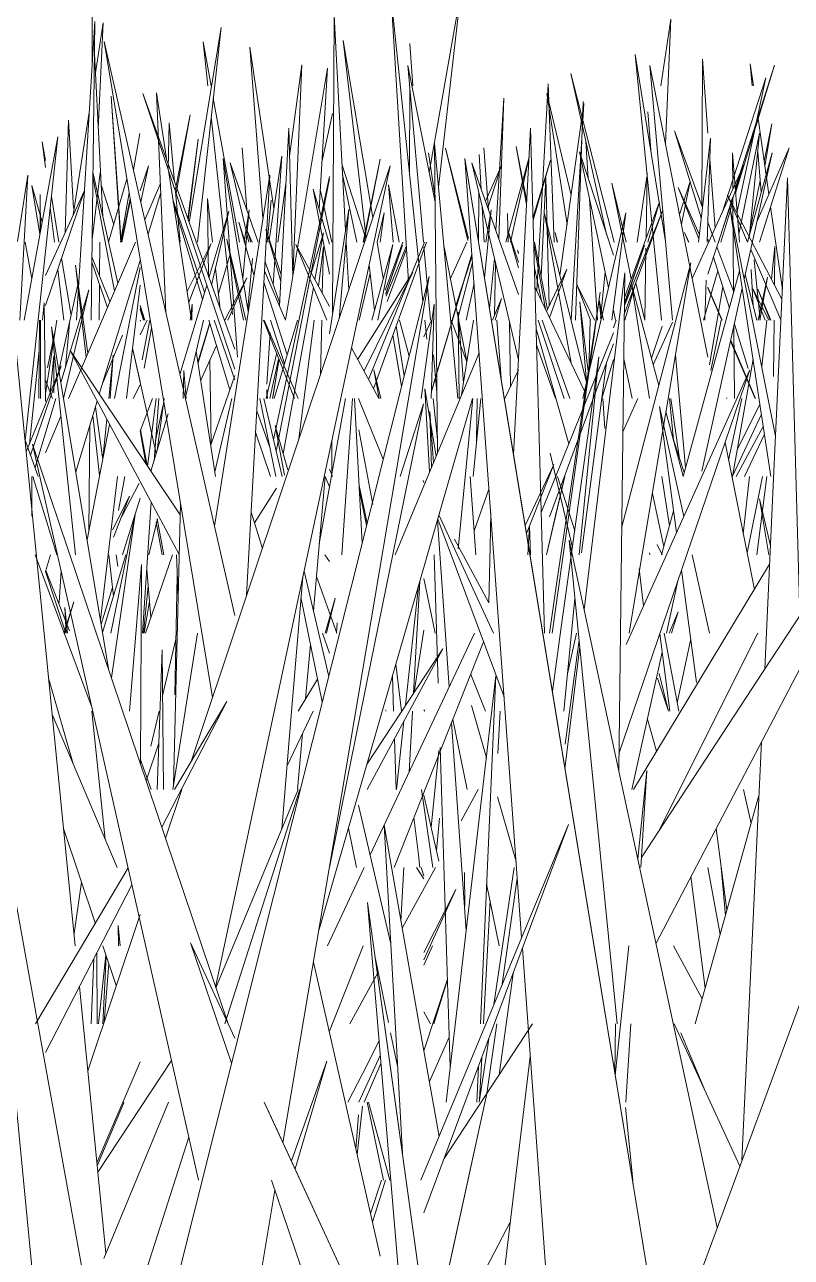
# Model space of a CAD drawing. Header units: millimetres. Extents: x -9575 to 27274, y -4387 to 11354.
# Drawn here: x -5660.2 to -5633.16, y 3072.1 to 3115.61 of the extents above; entities that cross this region are included whole.
import ezdxf

# ---------------------------------------------------------------- set-up
doc = ezdxf.new("R2010")
doc.units = ezdxf.units.MM
doc.layers.add('G-IMPT', color=8, linetype='Continuous', lineweight=9)

# ---------------------------------------------------------------- blocks, each defined once
blk = doc.blocks.new('Grass Array - 25_dwg-V15-North')
at = {"layer": 'G-IMPT'}
for p, q in [((-5646.668, 3106.545), (-5647.278, 3116.58)), ((-5646.156, 3105.85), (-5647.278, 3116.58)), ((-5654.403, 3108.625), (-5653.276, 3115.504)), ((-5654.104, 3107.931), (-5653.276, 3115.504)), ((-5648.972, 3115.046), (-5648.162, 3108.065)), ((-5648.972, 3115.046), (-5647.917, 3108.799)), ((-5647.917, 3108.799), (-5648.972, 3115.046)), ((-5637.604, 3107.949), (-5638.667, 3114.548)), ((-5637.738, 3105.172), (-5638.667, 3114.548)), ((-5649.518, 3114.074), (-5650.999, 3105.174)), ((-5650.999, 3105.174), (-5649.518, 3114.074)), ((-5649.518, 3114.074), (-5649.819, 3109.1)), ((-5639.416, 3107.931), (-5640.943, 3113.884)), ((-5639.678, 3108.197), (-5640.943, 3113.884)), ((-5635.14, 3109.806), (-5633.757, 3114.172)), ((-5635.128, 3109.657), (-5633.757, 3114.172)), ((-5656.806, 3107.931), (-5657.153, 3113.087)), ((-5656.802, 3107.931), (-5657.153, 3113.087)), ((-5643.297, 3113.014), (-5643.586, 3108.355)), ((-5643.297, 3113.014), (-5643.473, 3108.038)), ((-5643.473, 3108.038), (-5643.297, 3113.014)), ((-5640.479, 3112.817), (-5641.324, 3106.751)), ((-5640.479, 3112.817), (-5640.928, 3105.172)), ((-5640.928, 3105.172), (-5640.479, 3112.817)), ((-5655.142, 3110.521), (-5655.11, 3112.144)), ((-5654.918, 3110.059), (-5655.11, 3112.144)), ((-5649.719, 3110.75), (-5649.342, 3112.464)), ((-5649.456, 3111.975), (-5649.342, 3112.464)), ((-5638.104, 3111.049), (-5638.222, 3112.525)), ((-5656.366, 3110.487), (-5656.137, 3111.761)), ((-5637.286, 3111.853), (-5636.337, 3108.79)), ((-5637.286, 3111.853), (-5636.294, 3109.155)), ((-5659.579, 3111.468), (-5659.47, 3110.563)), ((-5659.579, 3111.468), (-5659.47, 3110.811)), ((-5659.47, 3110.811), (-5659.579, 3111.468)), ((-5645.64, 3100.49), (-5645.744, 3111.407)), ((-5644.929, 3102.413), (-5645.744, 3111.407)), ((-5642.495, 3109.362), (-5642.871, 3111.31)), ((-5642.5, 3109.262), (-5642.871, 3111.31)), ((-5636.437, 3107.931), (-5636.009, 3111.6)), ((-5636.128, 3107.931), (-5636.009, 3111.6)), ((-5644.096, 3109.792), (-5644.166, 3111.019)), ((-5642.272, 3108.812), (-5641.651, 3110.828)), ((-5642.269, 3108.704), (-5641.651, 3110.828)), ((-5634.994, 3107.931), (-5635.239, 3111.076)), ((-5635.229, 3109.794), (-5635.239, 3111.076)), ((-5657.82, 3108.018), (-5657.534, 3110.386)), ((-5657.239, 3107.932), (-5656.595, 3110.168)), ((-5651.422, 3100.948), (-5649.456, 3110.247)), ((-5651.331, 3100.553), (-5649.456, 3110.16)), ((-5638.285, 3108.054), (-5638.252, 3110.364)), ((-5659.47, 3106.748), (-5658.095, 3109.756)), ((-5659.47, 3105.699), (-5658.097, 3109.713)), ((-5659.259, 3109.535), (-5658.993, 3107.931)), ((-5658.993, 3107.931), (-5659.259, 3109.535)), ((-5656.827, 3107.931), (-5656.513, 3109.671)), ((-5654.722, 3107.931), (-5654.887, 3109.723)), ((-5649.456, 3106.8), (-5650.023, 3109.795)), ((-5649.456, 3107.863), (-5650.023, 3109.795)), ((-5644.195, 3107.966), (-5644.178, 3109.669)), ((-5635.734, 3107.931), (-5635.227, 3109.531)), ((-5634.706, 3107.934), (-5635.418, 3109.591)), ((-5633.493, 3105.916), (-5635.418, 3109.591)), ((-5659.3, 3109.151), (-5659.154, 3107.931)), ((-5653.576, 3107.931), (-5653.753, 3109.47)), ((-5653.712, 3106.703), (-5653.753, 3109.47)), ((-5643.991, 3107.931), (-5644.061, 3109.172)), ((-5635.652, 3107.931), (-5635.225, 3109.337)), ((-5635.201, 3106.181), (-5635.226, 3109.471)), ((-5652.423, 3107.931), (-5652.651, 3108.637)), ((-5652.113, 3106.78), (-5652.651, 3108.637)), ((-5643.151, 3107.931), (-5643.168, 3108.937)), ((-5652.219, 3107.931), (-5652.339, 3108.303)), ((-5652.18, 3107.931), (-5652.339, 3108.303)), ((-5649.667, 3108.254), (-5650.138, 3106.667)), ((-5649.667, 3108.254), (-5649.966, 3106.607)), ((-5636.783, 3107.931), (-5636.93, 3108.274)), ((-5636.784, 3107.931), (-5636.93, 3108.274)), ((-5636.102, 3108.631), (-5635.844, 3107.931)), ((-5657.558, 3106.745), (-5657.55, 3107.931)), ((-5648.072, 3103.087), (-5646.105, 3107.931)), ((-5647.895, 3102.758), (-5646.032, 3107.931)), ((-5647.77, 3107.931), (-5647.552, 3106.644)), ((-5647.552, 3106.644), (-5647.77, 3107.931)), ((-5641.829, 3105.561), (-5642.246, 3107.864)), ((-5641.76, 3105.556), (-5642.218, 3107.931)), ((-5636.102, 3108.032), (-5636.071, 3107.931)), ((-5635.785, 3107.769), (-5635.194, 3106.161)), ((-5633.866, 3106.628), (-5633.74, 3107.771)), ((-5633.755, 3106.416), (-5633.74, 3107.771)), ((-5658.9, 3107.367), (-5658.564, 3105.34)), ((-5658.564, 3105.34), (-5658.9, 3107.367)), ((-5657.192, 3105.835), (-5657.827, 3107.414)), ((-5638.324, 3105.172), (-5638.289, 3107.713)), ((-5635.906, 3107.4), (-5635.348, 3105.6)), ((-5633.527, 3105.187), (-5634.592, 3107.668)), ((-5659.037, 3106.965), (-5658.822, 3105.172)), ((-5657.284, 3105.618), (-5657.83, 3107.221)), ((-5653.304, 3105.567), (-5653.469, 3107.002)), ((-5650.998, 3105.172), (-5651.744, 3106.914)), ((-5648.052, 3107.118), (-5647.866, 3105.515)), ((-5641.974, 3105.865), (-5642.223, 3107.025)), ((-5636.257, 3105.172), (-5635.758, 3106.923)), ((-5658.994, 3103.4), (-5658.289, 3106.584)), ((-5653.147, 3105.172), (-5652.361, 3106.671)), ((-5653.037, 3105.172), (-5652.361, 3106.671)), ((-5650.942, 3103.957), (-5651.766, 3106.52)), ((-5636.217, 3105.172), (-5636.171, 3106.591)), ((-5657.569, 3105.172), (-5657.56, 3106.429)), ((-5650.017, 3106.328), (-5651.083, 3100.457)), ((-5640.246, 3105.172), (-5640.74, 3106.457)), ((-5640.102, 3105.172), (-5640.74, 3106.457)), ((-5635.602, 3105.172), (-5636.102, 3106.34)), ((-5635.613, 3105.172), (-5636.102, 3106.323)), ((-5636.048, 3103.603), (-5635.583, 3106.358)), ((-5634.08, 3105.172), (-5634.517, 3106.279)), ((-5633.956, 3105.172), (-5634.517, 3106.279)), ((-5640.619, 3105.827), (-5640.382, 3102.991)), ((-5640.619, 3105.827), (-5640.317, 3103.271)), ((-5640.317, 3103.271), (-5640.619, 3105.827)), ((-5639.874, 3105.172), (-5639.944, 3105.882)), ((-5639.79, 3105.172), (-5639.944, 3105.882)), ((-5651.037, 3103.635), (-5651.533, 3105.172)), ((-5650.581, 3105.172), (-5651.4, 3102.413)), ((-5646.016, 3104.51), (-5646.085, 3105.172)), ((-5644.605, 3103.707), (-5645.158, 3105.172)), ((-5640.299, 3103.347), (-5640.259, 3105.172)), ((-5634.206, 3103.542), (-5634.026, 3105.172)), ((-5633.791, 3103.183), (-5633.769, 3105.172)), ((-5643.067, 3102.824), (-5643.105, 3105.121)), ((-5638.096, 3103.834), (-5637.718, 3104.966)), ((-5635.172, 3102.413), (-5635.192, 3104.942)), ((-5635.172, 3105.031), (-5634.689, 3103.474)), ((-5647.215, 3104.647), (-5646.959, 3103.136)), ((-5646.91, 3102.844), (-5647.215, 3104.647)), ((-5634.443, 3102.413), (-5635.302, 3104.439)), ((-5634.421, 3102.413), (-5635.297, 3104.461)), ((-5659.167, 3103.92), (-5659.298, 3102.616)), ((-5659.298, 3102.616), (-5659.167, 3103.92)), ((-5659.167, 3103.92), (-5659.168, 3102.614)), ((-5653.991, 3103.059), (-5653.439, 3104.283)), ((-5651.688, 3102.413), (-5651.313, 3104.02)), ((-5653.626, 3100.817), (-5653.669, 3103.772)), ((-5651.553, 3102.413), (-5651.248, 3103.799)), ((-5651.459, 3102.413), (-5651.236, 3103.755)), ((-5651.236, 3103.755), (-5651.452, 3102.452)), ((-5647.693, 3102.413), (-5647.881, 3103.426)), ((-5647.638, 3102.413), (-5647.881, 3103.426)), ((-5651.664, 3102.413), (-5651.662, 3102.727)), ((-5651.641, 3102.413), (-5651.662, 3102.727)), ((-5651.459, 3102.413), (-5651.452, 3102.452)), ((-5645.797, 3102.413), (-5645.645, 3100.961)), ((-5644.262, 3100.921), (-5644.248, 3102.413)), ((-5637.465, 3102.413), (-5637.321, 3100.955)), ((-5647.918, 3098.666), (-5648.417, 3101.307)), ((-5634.856, 3097.636), (-5634.634, 3099.654)), ((-5634.375, 3096.895), (-5634.025, 3099.654)), ((-5634.374, 3096.895), (-5634.025, 3099.654)), ((-5634.25, 3099.306), (-5634.18, 3099.654)), ((-5656.778, 3098.251), (-5656.16, 3099.43)), ((-5648.123, 3098.007), (-5648.407, 3099.347)), ((-5648.142, 3097.932), (-5648.399, 3099.197)), ((-5634.25, 3099.306), (-5634.723, 3096.967)), ((-5656.749, 3096.895), (-5656.132, 3098.899)), ((-5657.501, 3094.449), (-5657.103, 3095.743))]:
    blk.add_line(p, q, dxfattribs=at)
blk = doc.blocks.new('Grass Array - 25_dwg-V17-North')
at = {"layer": 'G-IMPT'}
for p, q in [((-6825.288, 3109.15), (-6825.553, 3113.087)), ((-6825.285, 3109.159), (-6825.553, 3113.087)), ((-6805.183, 3107.931), (-6805.33, 3108.274)), ((-6805.184, 3107.931), (-6805.33, 3108.274))]:
    blk.add_line(p, q, dxfattribs=at)
blk = doc.blocks.new('Grass Array - Grass Array-440235-North')
for name, p in [('Grass Array - 25_dwg-V15-North', (0, 0)), ('Grass Array - 25_dwg-V17-North', (1168.4, 0))]:
    blk.add_blockref(name, p)
blk = doc.blocks.new('Grass Array - 25_dwg-V20-North')
at = {"layer": 'G-IMPT'}
for p, q in [((-5645.934, 3110.388), (-5644.819, 3116.77)), ((-5645.605, 3109.868), (-5644.819, 3116.77)), ((-5657.708, 3113.907), (-5657.434, 3115.664)), ((-5657.603, 3111.93), (-5657.434, 3115.664)), ((-5653.907, 3115.002), (-5653.74, 3113.449)), ((-5653.907, 3115.002), (-5653.626, 3113.449)), ((-5653.626, 3113.449), (-5653.907, 3115.002)), ((-5651.409, 3109.123), (-5652.257, 3114.807)), ((-5651.799, 3108.771), (-5652.257, 3114.807)), ((-5646.514, 3113.449), (-5646.62, 3114.944)), ((-5636.318, 3109.219), (-5636.297, 3114.385)), ((-5636.102, 3111.774), (-5636.297, 3114.385)), ((-5650.861, 3110.963), (-5650.425, 3114.186)), ((-5650.742, 3106.718), (-5650.425, 3114.186)), ((-5634.612, 3114.224), (-5634.546, 3113.449)), ((-5634.612, 3114.224), (-5634.502, 3113.449)), ((-5646.626, 3110.348), (-5646.622, 3113.427)), ((-5642.141, 3106.219), (-5641.738, 3113.517)), ((-5641.524, 3107.931), (-5641.738, 3113.517)), ((-5635.603, 3108.969), (-5634.056, 3113.725)), ((-5634.399, 3112.145), (-5634.056, 3113.725)), ((-5653.548, 3113.016), (-5652.628, 3107.931)), ((-5652.628, 3107.931), (-5653.548, 3113.016)), ((-5641.074, 3108.548), (-5641.782, 3113.175)), ((-5640.929, 3109.589), (-5641.782, 3113.175)), ((-5658.66, 3112.233), (-5658.778, 3108.262)), ((-5658.66, 3112.233), (-5658.484, 3109.12)), ((-5658.488, 3108.897), (-5657.927, 3112.5)), ((-5654.889, 3109.743), (-5654.363, 3112.422)), ((-5654.875, 3109.592), (-5654.363, 3112.422)), ((-5653.621, 3112.348), (-5652.869, 3105.374)), ((-5634.349, 3112.375), (-5633.957, 3109.619)), ((-5635.078, 3109.014), (-5634.465, 3111.841)), ((-5634.121, 3110.772), (-5633.845, 3112.106)), ((-5634.097, 3110.604), (-5633.845, 3112.106)), ((-5644.545, 3108.058), (-5645.362, 3111.251)), ((-5644.574, 3107.993), (-5645.362, 3111.251)), ((-5634.371, 3108.671), (-5633.239, 3111.26)), ((-5634.283, 3107.931), (-5633.239, 3111.26)), ((-5651.587, 3107.931), (-5651.133, 3110.961)), ((-5651.133, 3110.961), (-5651.432, 3106.429)), ((-5651.432, 3106.429), (-5651.133, 3110.961)), ((-5645.726, 3109.504), (-5645.96, 3111.077)), ((-5645.726, 3109.508), (-5645.96, 3111.077)), ((-5635.852, 3108.419), (-5636.033, 3110.855)), ((-5634.347, 3111.121), (-5634.224, 3109.688)), ((-5651.271, 3107.931), (-5650.991, 3110.005)), ((-5647.207, 3107.931), (-5647.372, 3109.954)), ((-5646.998, 3107.931), (-5647.372, 3109.954)), ((-5636.736, 3110.066), (-5637.108, 3108.907)), ((-5637.108, 3108.907), (-5636.736, 3110.066)), ((-5636.736, 3110.066), (-5637.04, 3108.568)), ((-5634.625, 3108.329), (-5634.259, 3110.1)), ((-5659.663, 3108.216), (-5659.95, 3109.934)), ((-5659.585, 3108.64), (-5659.95, 3109.934)), ((-5657.058, 3108.558), (-5657.496, 3109.915)), ((-5649.366, 3107.931), (-5649.777, 3109.789)), ((-5651.653, 3107.931), (-5651.504, 3109.411)), ((-5633.893, 3109.174), (-5633.477, 3106.254)), ((-5641.495, 3108.273), (-5641.417, 3107.931)), ((-5641.495, 3108.273), (-5641.414, 3107.931)), ((-5660.181, 3107.931), (-5659.953, 3106.639)), ((-5659.953, 3106.639), (-5660.181, 3107.931)), ((-5644.913, 3105.281), (-5644.405, 3107.206)), ((-5634.507, 3105.671), (-5634.584, 3106.97)), ((-5634.263, 3105.172), (-5634.478, 3107.31)), ((-5644.632, 3105.172), (-5644.352, 3106.465)), ((-5639.725, 3106.873), (-5639.894, 3105.24)), ((-5655.965, 3105.172), (-5656.132, 3105.69)), ((-5655.987, 3105.172), (-5656.132, 3105.612)), ((-5659.47, 3102.584), (-5659.068, 3105.172)), ((-5656.013, 3105.172), (-5656.132, 3105.551)), ((-5656.062, 3103.773), (-5655.787, 3105.172)), ((-5659.398, 3103.499), (-5659.123, 3104.815)), ((-5655.981, 3103.481), (-5655.726, 3104.894)), ((-5651.543, 3104.734), (-5651.663, 3102.913)), ((-5651.663, 3102.913), (-5651.543, 3104.734)), ((-5656.89, 3098.458), (-5656.674, 3099.654))]:
    blk.add_line(p, q, dxfattribs=at)
blk = doc.blocks.new('Grass Array - Grass Array-V24-North')
blk.add_blockref('Grass Array - 25_dwg-V20-North', (0, 0))
blk = doc.blocks.new('Grass Array - 25_dwg-V29-North')
at = {"layer": 'G-IMPT'}
for p, q in [((-5644.984, 3105.632), (-5644.427, 3107.507)), ((-5644.982, 3105.622), (-5644.427, 3107.501))]:
    blk.add_line(p, q, dxfattribs=at)
blk = doc.blocks.new('Grass Array - 25_dwg-V30-North')
at = {"layer": 'G-IMPT'}
for p, q in [((-5640.05, 3105.172), (-5639.902, 3106.166)), ((-5640.042, 3105.172), (-5639.902, 3106.166)), ((-5640.324, 3103.336), (-5640.105, 3104.804)), ((-5640.303, 3103.33), (-5640.097, 3104.783))]:
    blk.add_line(p, q, dxfattribs=at)
blk = doc.blocks.new('Grass Array - 25_dwg-V33-North')
at = {"layer": 'G-IMPT'}
for p, q in [((-5645.12, 3105.172), (-5644.427, 3107.507)), ((-5645.115, 3105.172), (-5644.427, 3107.501))]:
    blk.add_line(p, q, dxfattribs=at)
blk = doc.blocks.new('Grass Array - 25_dwg-V34-North')
at = {"layer": 'G-IMPT'}
for p in [(-5640.365, 3103.062), (-5640.303, 3103.33)]:
    blk.add_line(p, (-5639.902, 3106.166), dxfattribs=at)
blk = doc.blocks.new('Grass Array - 25_dwg-V35-North')
at = {"layer": 'G-IMPT'}
for p, q in [((-6814.258, 3102.654), (-6812.827, 3107.501)), ((-6814.257, 3102.686), (-6812.827, 3107.507))]:
    blk.add_line(p, q, dxfattribs=at)
blk = doc.blocks.new('Grass Array - 25_dwg-V37-North')
at = {"layer": 'G-IMPT'}
for p in [(-5640.365, 3103.062), (-5640.303, 3103.33)]:
    blk.add_line(p, (-5639.902, 3106.166), dxfattribs=at)
blk = doc.blocks.new('Grass Array - Grass Array-440908-North')
for name, p in [('Grass Array - 25_dwg-V33-North', (0, 0)), ('Grass Array - 25_dwg-V35-North', (1168.4, 0)), ('Grass Array - 25_dwg-V35-North', (1168.4, 0)), ('Grass Array - 25_dwg-V29-North', (0, 0)), ('Grass Array - 25_dwg-V34-North', (0, 0)), ('Grass Array - 25_dwg-V37-North', (0, 0)), ('Grass Array - 25_dwg-V37-North', (0, 0)), ('Grass Array - 25_dwg-V30-North', (0, 0))]:
    blk.add_blockref(name, p)
blk = doc.blocks.new('Grass Array - 25_dwg-V45-North')
at = {"layer": 'G-IMPT'}
for p, q in [((-5656.132, 3109.74), (-5655.836, 3110.626)), ((-5656.108, 3109.348), (-5655.836, 3110.626)), ((-5643.948, 3109.375), (-5643.367, 3110.659)), ((-5660.458, 3107.952), (-5660.089, 3110.298)), ((-5660.37, 3105.172), (-5660.089, 3110.298)), ((-5643.865, 3109.141), (-5643.461, 3110.373)), ((-5656.797, 3107.931), (-5656.479, 3109.462)), ((-5656.772, 3107.931), (-5656.473, 3109.429)), ((-5647.483, 3106.233), (-5646.86, 3107.931)), ((-5647.448, 3106.024), (-5646.743, 3107.779)), ((-5645.186, 3106.644), (-5644.603, 3107.931)), ((-5653.368, 3106.122), (-5652.957, 3107.507)), ((-5653.367, 3106.112), (-5652.957, 3107.501)), ((-5647.417, 3105.841), (-5646.737, 3107.684)), ((-5644.996, 3105.693), (-5644.422, 3107.441)), ((-5656.132, 3105.142), (-5656.113, 3105.172)), ((-5655.879, 3105.172), (-5656.132, 3104.658)), ((-5646.118, 3104.585), (-5645.853, 3105.172)), ((-5654.089, 3103.692), (-5653.688, 3105.044)), ((-5654.086, 3103.676), (-5653.688, 3105.026))]:
    blk.add_line(p, q, dxfattribs=at)
blk = doc.blocks.new('Grass Array - 25_dwg-V46-North')
at = {"layer": 'G-IMPT'}
for p, q in [((-5657.824, 3114.176), (-5657.815, 3115.929)), ((-5637.769, 3113.449), (-5637.413, 3115.803)), ((-5637.605, 3111.395), (-5637.413, 3115.803)), ((-5657.439, 3108.822), (-5657.743, 3114.579)), ((-5646.133, 3107.931), (-5646.688, 3114.165)), ((-5645.725, 3109.342), (-5646.688, 3114.165)), ((-5640.774, 3105.172), (-5640.503, 3112.896)), ((-5651.217, 3105.684), (-5650.889, 3111.957)), ((-5650.745, 3106.703), (-5650.889, 3111.957)), ((-5635.016, 3108.211), (-5634.281, 3111.778)), ((-5634.64, 3108.175), (-5634.281, 3111.778)), ((-5652.371, 3109.074), (-5652.533, 3111.262)), ((-5640.324, 3110.179), (-5640.41, 3111.485)), ((-5653.203, 3110.884), (-5652.693, 3103.865)), ((-5653.203, 3110.884), (-5652.317, 3105.479)), ((-5652.317, 3105.479), (-5653.203, 3110.884)), ((-5643.237, 3107.931), (-5642.412, 3110.931)), ((-5643.064, 3107.931), (-5642.415, 3110.881)), ((-5652.298, 3107.931), (-5652.958, 3110.726)), ((-5651.965, 3107.931), (-5652.958, 3110.726)), ((-5648.164, 3108.06), (-5649.005, 3110.644)), ((-5648.481, 3107.931), (-5648.988, 3110.314)), ((-5641.985, 3106.725), (-5641.824, 3110.195)), ((-5641.699, 3105.683), (-5641.824, 3110.195)), ((-5638.991, 3107.931), (-5639.491, 3110.012)), ((-5638.806, 3106.632), (-5639.491, 3110.012)), ((-5638.602, 3107.931), (-5638.254, 3110.233)), ((-5636.424, 3108.043), (-5637.159, 3109.856)), ((-5636.407, 3108.191), (-5637.159, 3109.856)), ((-5652.512, 3106.664), (-5652.278, 3109.073)), ((-5652.461, 3107.931), (-5652.278, 3109.073)), ((-5639.993, 3105.172), (-5640.276, 3109.462)), ((-5647.526, 3108.96), (-5647.765, 3107.931)), ((-5647.765, 3107.931), (-5647.526, 3108.96)), ((-5647.526, 3108.96), (-5647.66, 3107.931)), ((-5651.16, 3106.775), (-5651.698, 3108.386)), ((-5651.172, 3106.543), (-5651.698, 3108.386)), ((-5647.464, 3106.121), (-5646.871, 3107.821)), ((-5647.459, 3106.091), (-5646.871, 3107.821)), ((-5645.887, 3105.172), (-5646.118, 3107.767)), ((-5644.603, 3103.724), (-5645.418, 3107.807)), ((-5652.162, 3107.356), (-5652.335, 3105.588)), ((-5651.211, 3105.807), (-5651.726, 3107.256)), ((-5648.019, 3106.836), (-5648.405, 3105.172)), ((-5648.405, 3105.172), (-5648.019, 3106.836)), ((-5638.328, 3105.172), (-5638.647, 3106.496)), ((-5634.383, 3105.172), (-5634.785, 3106.79)), ((-5654.29, 3105.741), (-5654.368, 3105.172)), ((-5654.29, 3105.741), (-5654.308, 3105.172)), ((-5654.308, 3105.172), (-5654.29, 3105.741)), ((-5646.986, 3105.172), (-5646.644, 3103.903)), ((-5636.007, 3103.397), (-5635.642, 3105.172)), ((-5647.094, 3104.982), (-5646.817, 3103.213)), ((-5645.661, 3102.628), (-5645.779, 3103.955)), ((-5659.47, 3103.057), (-5659.216, 3102.413)), ((-5639.741, 3101.35), (-5639.811, 3102.413))]:
    blk.add_line(p, q, dxfattribs=at)
blk = doc.blocks.new('Grass Array - Grass Array-V47-North')
for name in ['Grass Array - 25_dwg-V45-North', 'Grass Array - 25_dwg-V46-North']:
    blk.add_blockref(name, (0, 0))
blk = doc.blocks.new('Grass Array - 25_dwg-V50-North')
at = {"layer": 'G-IMPT'}
for p, q in [((-5658.375, 3105.172), (-5657.73, 3115.713)), ((-5657.854, 3105.172), (-5657.73, 3115.713)), ((-5648.267, 3107.931), (-5647.659, 3110.854)), ((-5648.241, 3107.931), (-5647.659, 3110.854)), ((-5654.33, 3089.6), (-5647.306, 3110.626)), ((-5649.709, 3099.32), (-5647.306, 3110.626)), ((-5636.656, 3106.644), (-5634.837, 3110.659)), ((-5636.102, 3106.803), (-5634.837, 3110.659)), ((-5655.963, 3108.713), (-5655.416, 3109.994)), ((-5653.3, 3099.239), (-5651.559, 3110.298)), ((-5652.373, 3095.458), (-5651.559, 3110.298)), ((-5655.85, 3108.214), (-5655.403, 3109.685)), ((-5659.92, 3098.254), (-5661.011, 3109.239)), ((-5639.047, 3105.976), (-5637.807, 3109.353)), ((-5638.225, 3107.931), (-5637.807, 3109.353)), ((-5639.054, 3105.387), (-5637.708, 3109.035)), ((-5639.051, 3105.693), (-5637.708, 3109.035)), ((-5658.653, 3102.413), (-5656.297, 3107.931)), ((-5653.629, 3107.88), (-5654.475, 3106.194)), ((-5654.415, 3105.804), (-5653.629, 3107.88)), ((-5647.961, 3105.172), (-5647.22, 3107.844)), ((-5647.742, 3105.172), (-5647.22, 3107.844)), ((-5645.858, 3102.654), (-5644.427, 3107.501)), ((-5645.857, 3102.686), (-5644.427, 3107.507)), ((-5657.568, 3102.562), (-5656.132, 3107.285)), ((-5657.029, 3102.413), (-5656.132, 3107.033)), ((-5648.453, 3103.795), (-5646.507, 3106.876)), ((-5646.507, 3106.876), (-5648.231, 3103.384)), ((-5639.035, 3105.172), (-5638.653, 3106.476)), ((-5658.924, 3102.982), (-5657.935, 3106.248)), ((-5658.826, 3102.413), (-5657.935, 3106.248)), ((-5656.605, 3102.413), (-5656.132, 3106.417)), ((-5643.701, 3105.172), (-5643.384, 3105.938)), ((-5643.605, 3105.172), (-5643.384, 3105.938)), ((-5639.44, 3104.906), (-5639.342, 3105.172)), ((-5658.761, 3103.52), (-5658.615, 3105.054)), ((-5641.986, 3098.384), (-5639.44, 3104.724)), ((-5638.033, 3103.603), (-5637.351, 3105.108)), ((-5657.446, 3102.965), (-5656.745, 3104.645)), ((-5641.691, 3098.241), (-5639.44, 3104.341)), ((-5647.129, 3096.895), (-5644.175, 3104.029)), ((-5660.146, 3100.526), (-5658.915, 3103.561)), ((-5659.996, 3100.418), (-5658.915, 3103.561)), ((-5639.846, 3102.413), (-5639.44, 3103.794)), ((-5653.639, 3100.777), (-5652.794, 3103.218)), ((-5656.132, 3102.89), (-5656.372, 3102.413)), ((-5659.836, 3099.974), (-5659.097, 3102.413)), ((-5658.399, 3099.83), (-5657.643, 3102.314)), ((-5656.132, 3101.264), (-5655.698, 3102.413)), ((-5655.864, 3100.017), (-5655.566, 3102.413)), ((-5655.636, 3100.213), (-5655.473, 3102.413)), ((-5653.494, 3099.83), (-5652.892, 3102.413)), ((-5646.417, 3095.442), (-5644.403, 3102.413)), ((-5639.105, 3101.237), (-5638.572, 3102.413)), ((-5637.935, 3083.187), (-5628.019, 3102.146)), ((-5634.153, 3092.776), (-5628.019, 3102.146)), ((-5659.47, 3100.498), (-5658.921, 3101.785)), ((-5657.997, 3097.424), (-5657.207, 3101.497)), ((-5657.941, 3097.713), (-5657.897, 3101.48)), ((-5659.948, 3098.254), (-5659.951, 3099.654)), ((-5657.21, 3097.296), (-5656.931, 3099.654)), ((-5653.3, 3099.239), (-5653.51, 3097.907)), ((-5649.709, 3099.32), (-5653.465, 3081.643)), ((-5652.096, 3098.028), (-5651.325, 3099.248)), ((-5657.101, 3097.78), (-5656.498, 3098.969)), ((-5657.065, 3097.517), (-5656.498, 3098.969)), ((-5659.92, 3098.254), (-5658.415, 3083.1)), ((-5659.47, 3096.304), (-5659.291, 3096.895)), ((-5657.21, 3097.296), (-5657.527, 3094.607)), ((-5655.939, 3094.136), (-5654.984, 3096.895)), ((-5656.5, 3091.377), (-5656.075, 3096.557)), ((-5656.11, 3089.494), (-5656.075, 3096.557)), ((-5658.916, 3096.341), (-5658.986, 3095.201)), ((-5658.818, 3094.136), (-5658.462, 3095.231)), ((-5658.794, 3094.136), (-5658.462, 3095.231)), ((-5646.417, 3095.442), (-5649.829, 3083.637)), ((-5649.6, 3094.136), (-5649.248, 3095.368)), ((-5649.553, 3094.136), (-5649.248, 3095.368)), ((-5654.871, 3093.916), (-5655.338, 3091.914)), ((-5654.104, 3094.136), (-5654.973, 3088.618)), ((-5648.127, 3088.618), (-5645.458, 3093.579)), ((-5648.127, 3089.525), (-5645.458, 3093.579)), ((-5634.153, 3092.776), (-5638.448, 3086.215)), ((-5650.56, 3091.377), (-5649.868, 3092.502)), ((-5655.365, 3087.283), (-5653.076, 3091.715)), ((-5654.912, 3088.618), (-5653.076, 3091.715)), ((-5655.463, 3091.377), (-5655.749, 3090.146)), ((-5650.951, 3089.43), (-5650.028, 3091.377)), ((-5655.916, 3088.917), (-5655.472, 3090.247)), ((-5655.234, 3086.894), (-5654.658, 3088.618)), ((-5653.457, 3081.618), (-5650.558, 3088.618)), ((-5657.566, 3084.143), (-5656.555, 3085.849)), ((-5659.47, 3079.336), (-5656.419, 3085.244)), ((-5657.566, 3084.143), (-5659.821, 3080.341)), ((-5657.977, 3078.684), (-5656.132, 3084.205)), ((-5657.398, 3080.416), (-5657.23, 3082.465)), ((-5658.272, 3081.656), (-5657.338, 3072.249)), ((-5642.293, 3080.341), (-5645.405, 3075.587)), ((-5657.654, 3075.434), (-5656.132, 3079.006)), ((-5655.024, 3079.05), (-5657.621, 3075.106)), ((-5650.796, 3075.504), (-5649.541, 3079.027)), ((-5650.666, 3075.224), (-5649.541, 3079.027)), ((-5656.72, 3077.534), (-5657.644, 3075.333)), ((-5657.414, 3072.065), (-5655.129, 3077.582)), ((-5656.72, 3077.534), (-5656.699, 3077.582)), ((-5645.816, 3068.119), (-5643.072, 3073.366))]:
    blk.add_line(p, q, dxfattribs=at)
blk = doc.blocks.new('Grass Array - 25_dwg-V51-North')
at = {"layer": 'G-IMPT'}
for p, q in [((-5649.341, 3105.445), (-5649.285, 3115.929)), ((-5648.884, 3108.352), (-5649.285, 3115.929)), ((-5652.794, 3094.755), (-5657.393, 3115.009)), ((-5655.414, 3103.006), (-5657.393, 3115.009)), ((-5637.357, 3105.172), (-5638.158, 3114.165)), ((-5636.102, 3103.872), (-5638.158, 3114.165)), ((-5652.794, 3104.148), (-5656.037, 3113.171)), ((-5652.794, 3103.442), (-5656.037, 3113.171)), ((-5655.22, 3105.437), (-5655.554, 3113.195)), ((-5655.185, 3110.802), (-5655.554, 3113.195)), ((-5642.962, 3100.44), (-5642.359, 3111.957)), ((-5642.047, 3100.586), (-5642.359, 3111.957)), ((-5660.223, 3105.172), (-5659.031, 3111.647)), ((-5660.186, 3100.933), (-5659.031, 3111.647)), ((-5654.45, 3108.756), (-5654.081, 3111.56)), ((-5654.429, 3108.699), (-5654.081, 3111.56)), ((-5643.841, 3109.074), (-5644.003, 3111.262)), ((-5644.673, 3110.884), (-5642.675, 3083.386)), ((-5644.673, 3110.884), (-5642.858, 3099.806)), ((-5634.398, 3048.153), (-5644.673, 3110.884)), ((-5639.608, 3106.322), (-5640.628, 3111.113)), ((-5639.44, 3107.465), (-5640.628, 3111.113)), ((-5634.821, 3106.628), (-5633.84, 3111.084)), ((-5634.707, 3107.931), (-5633.84, 3111.084)), ((-5657.792, 3110.394), (-5656.914, 3106.487)), ((-5656.914, 3106.487), (-5657.792, 3110.394)), ((-5654.317, 3105.172), (-5655.132, 3110.457)), ((-5642.787, 3103.777), (-5644.428, 3110.726)), ((-5642.78, 3106.087), (-5644.428, 3110.726)), ((-5657.794, 3110.237), (-5657.036, 3106.199)), ((-5633.81, 3099.088), (-5633.294, 3110.195)), ((-5632.866, 3094.742), (-5633.294, 3110.195)), ((-5659.658, 3108.241), (-5659.649, 3109.607)), ((-5659.647, 3108.301), (-5659.649, 3109.607)), ((-5653.856, 3106.161), (-5654.969, 3109.399)), ((-5653.93, 3105.915), (-5654.961, 3109.346)), ((-5649.456, 3104.696), (-5648.77, 3109.077)), ((-5649.11, 3105.226), (-5648.77, 3109.077)), ((-5643.982, 3106.664), (-5643.748, 3109.073)), ((-5643.931, 3107.931), (-5643.748, 3109.073)), ((-5633.883, 3099.654), (-5635.326, 3109.165)), ((-5633.717, 3101.087), (-5635.326, 3109.165)), ((-5653.702, 3106.675), (-5653, 3109.02)), ((-5653.607, 3106.409), (-5653, 3109.02)), ((-5640.385, 3102.978), (-5641.869, 3108.938)), ((-5640.927, 3103.66), (-5641.869, 3108.938)), ((-5638.996, 3108.96), (-5640.516, 3102.413)), ((-5640.516, 3102.413), (-5638.996, 3108.96)), ((-5638.996, 3108.96), (-5639.489, 3105.172)), ((-5642.78, 3107.225), (-5643.168, 3108.386)), ((-5642.78, 3107.027), (-5643.168, 3108.386)), ((-5653.073, 3108.038), (-5652.481, 3105.172)), ((-5653.073, 3108.038), (-5652.405, 3105.172)), ((-5649.547, 3105.172), (-5650.634, 3107.847)), ((-5649.456, 3105.66), (-5650.634, 3107.847)), ((-5649.841, 3106.375), (-5649.663, 3107.77)), ((-5649.703, 3106.118), (-5649.663, 3107.77)), ((-5648.772, 3106.238), (-5648.861, 3107.931)), ((-5639.05, 3105.733), (-5638.341, 3107.821)), ((-5639.049, 3105.789), (-5638.341, 3107.821)), ((-5643.632, 3107.356), (-5643.805, 3105.588)), ((-5642.78, 3107.535), (-5642.821, 3107.652)), ((-5642.78, 3107.565), (-5642.821, 3107.652)), ((-5658.405, 3107.113), (-5658.033, 3103.865)), ((-5658.405, 3107.113), (-5657.972, 3104.009)), ((-5643.593, 3107.188), (-5643.628, 3105.347)), ((-5641.793, 3105.486), (-5641.081, 3106.976)), ((-5641.687, 3105.261), (-5641.081, 3106.976)), ((-5639.147, 3097.84), (-5636.709, 3107.201)), ((-5638.477, 3096.571), (-5636.709, 3107.201)), ((-5636.983, 3099.654), (-5634.985, 3106.92)), ((-5660.667, 3048), (-5645.938, 3106.72)), ((-5647.698, 3096.276), (-5645.938, 3106.72)), ((-5640.292, 3096.424), (-5639.037, 3106.841)), ((-5639.251, 3089.298), (-5639.037, 3106.841)), ((-5634.33, 3105.172), (-5634.007, 3106.696)), ((-5634.273, 3105.172), (-5634.007, 3106.696)), ((-5654.725, 3103.258), (-5653.782, 3106.407)), ((-5640.457, 3102.668), (-5642.205, 3106.353)), ((-5641.603, 3094.136), (-5639.902, 3106.166)), ((-5641.427, 3095.946), (-5639.902, 3106.166)), ((-5638.785, 3106.395), (-5638.162, 3102.413)), ((-5638.785, 3106.395), (-5637.836, 3102.871)), ((-5636.313, 3099.847), (-5634.892, 3106.304)), ((-5633.911, 3105.172), (-5634.342, 3106.267)), ((-5633.884, 3105.172), (-5634.342, 3106.267)), ((-5659.511, 3105.791), (-5659.576, 3105.172)), ((-5659.511, 3105.791), (-5659.47, 3102.312)), ((-5645.76, 3105.741), (-5646.215, 3102.413)), ((-5645.76, 3105.741), (-5645.866, 3102.413)), ((-5645.866, 3102.413), (-5645.76, 3105.741)), ((-5659.7, 3102.413), (-5659.68, 3105.172)), ((-5659.641, 3102.413), (-5659.644, 3105.172)), ((-5654.513, 3102.508), (-5653.894, 3105.172)), ((-5652.968, 3102.716), (-5653.706, 3105.172)), ((-5652.794, 3103.071), (-5653.516, 3105.172)), ((-5651.775, 3105.172), (-5650.686, 3102.413)), ((-5651.759, 3105.172), (-5650.551, 3102.413)), ((-5650.551, 3102.413), (-5651.759, 3105.172)), ((-5650.527, 3100.985), (-5649.994, 3105.172)), ((-5649.771, 3103.249), (-5649.725, 3105.172)), ((-5644.725, 3102.958), (-5644.907, 3105.453)), ((-5644.873, 3102.413), (-5644.907, 3105.453)), ((-5644.792, 3102.538), (-5644.371, 3105.172)), ((-5643.4, 3103.114), (-5643.552, 3105.172)), ((-5641.174, 3102.413), (-5642.095, 3105.172)), ((-5640.975, 3102.413), (-5641.947, 3105.172)), ((-5639.364, 3105.172), (-5639.44, 3105.531)), ((-5659.251, 3104.941), (-5658.409, 3096.895)), ((-5659.251, 3104.941), (-5657.569, 3094.859)), ((-5657.227, 3092.809), (-5659.251, 3104.941)), ((-5641.009, 3100.817), (-5642.164, 3104.868)), ((-5641.475, 3102.413), (-5642.149, 3104.31)), ((-5659.688, 3104.104), (-5660.035, 3100.8)), ((-5654.749, 3096.902), (-5658.601, 3104.104)), ((-5654.715, 3098.301), (-5658.601, 3104.104)), ((-5657.229, 3102.413), (-5657.076, 3103.945)), ((-5657.188, 3102.413), (-5657.076, 3103.945)), ((-5656.396, 3104.186), (-5656.132, 3103.014)), ((-5655.56, 3100.469), (-5656.396, 3104.186)), ((-5653.466, 3099.654), (-5654.148, 3104.077)), ((-5647.709, 3102.413), (-5648.671, 3104.202)), ((-5641.322, 3094.004), (-5639.95, 3103.878)), ((-5640.643, 3096.895), (-5639.95, 3103.878)), ((-5637.105, 3102.339), (-5637.249, 3103.955)), ((-5643.263, 3102.413), (-5642.78, 3103.423)), ((-5639.683, 3103.683), (-5640.558, 3096.962)), ((-5639.244, 3089.869), (-5634.629, 3103.421)), ((-5638.777, 3102.413), (-5639.074, 3103.809)), ((-5638.99, 3093.73), (-5634.629, 3103.421)), ((-5635.238, 3099.654), (-5634.513, 3103.804)), ((-5655.414, 3103.006), (-5653.576, 3091.856)), ((-5654.613, 3102.413), (-5654.589, 3103.403)), ((-5654.505, 3102.413), (-5654.589, 3103.403)), ((-5645.918, 3099.819), (-5646.087, 3102.758)), ((-5645.687, 3100.377), (-5646.087, 3102.758)), ((-5655.583, 3100.925), (-5655.314, 3102.183)), ((-5655.523, 3100.591), (-5655.284, 3102.413)), ((-5651.912, 3102.413), (-5651.343, 3099.654)), ((-5651.763, 3102.413), (-5651.121, 3099.654)), ((-5649.811, 3097.289), (-5648.891, 3102.413)), ((-5649.013, 3096.895), (-5648.641, 3102.413)), ((-5648.299, 3097.305), (-5648.57, 3102.413)), ((-5647.556, 3100.269), (-5648.426, 3102.413)), ((-5648.116, 3092.458), (-5646.139, 3102.226)), ((-5646.962, 3099.654), (-5646.139, 3102.226)), ((-5644.908, 3097.108), (-5644.394, 3102.413)), ((-5644.116, 3102.413), (-5644.386, 3099.654)), ((-5636.956, 3098.252), (-5637.806, 3102.13)), ((-5637.806, 3102.13), (-5637.212, 3097.682)), ((-5637.657, 3068.05), (-5624.993, 3102.436)), ((-5637.104, 3100.288), (-5637.407, 3102.413)), ((-5637.105, 3102.339), (-5636.894, 3099.977)), ((-5635.442, 3102.435), (-5635.444, 3102.413)), ((-5635.442, 3102.435), (-5635.442, 3102.413)), ((-5635.442, 3102.413), (-5635.442, 3102.435)), ((-5635.375, 3100.233), (-5634.914, 3102.413)), ((-5635.072, 3100.604), (-5634.271, 3102.215)), ((-5657.797, 3101.807), (-5657.556, 3099.698)), ((-5657.706, 3102.108), (-5657.447, 3100.257)), ((-5657.442, 3100.282), (-5657.303, 3101.677)), ((-5655.747, 3099.843), (-5655.141, 3101.869)), ((-5651.564, 3100.723), (-5652.015, 3101.98)), ((-5645.851, 3099.982), (-5645.912, 3101.95)), ((-5645.785, 3100.14), (-5645.912, 3101.95)), ((-5637.585, 3101.936), (-5636.977, 3099.677)), ((-5635.234, 3099.674), (-5634.218, 3101.863)), ((-5655.922, 3100.104), (-5656.128, 3101.275)), ((-5656.118, 3101.302), (-5655.881, 3100.044)), ((-5651.033, 3099.711), (-5651.371, 3101.459)), ((-5650.919, 3099.891), (-5651.371, 3101.459)), ((-5635.109, 3099.654), (-5634.151, 3101.424)), ((-5659.72, 3099.654), (-5660.185, 3100.943)), ((-5652.057, 3101.228), (-5651.532, 3099.654)), ((-5649.365, 3100.94), (-5649.371, 3099.739)), ((-5636.944, 3099.797), (-5637.321, 3100.956)), ((-5634.465, 3095.677), (-5635.501, 3100.862)), ((-5634.81, 3099.654), (-5634.11, 3101.151)), ((-5654.073, 3074.823), (-5659.92, 3100.801)), ((-5656.798, 3091.535), (-5659.92, 3100.801)), ((-5641.869, 3094.136), (-5642.047, 3100.586)), ((-5640.884, 3097.154), (-5641.669, 3100.486)), ((-5642.551, 3097.928), (-5641.538, 3100.081)), ((-5642.504, 3097.643), (-5641.538, 3100.081)), ((-5659.911, 3099.654), (-5659.061, 3096.895)), ((-5650.02, 3094.922), (-5649.602, 3099.654)), ((-5649.598, 3099.654), (-5649.456, 3099.295)), ((-5649.456, 3099.914), (-5649.343, 3099.654)), ((-5649.343, 3099.654), (-5649.456, 3099.914)), ((-5646.118, 3099.442), (-5646.146, 3099.515)), ((-5646.118, 3099.456), (-5646.146, 3099.515)), ((-5644.284, 3096.895), (-5644.484, 3099.654)), ((-5634.398, 3048.153), (-5642.858, 3099.806)), ((-5641.797, 3096.895), (-5641.156, 3099.654)), ((-5641.156, 3099.654), (-5641.475, 3098.283)), ((-5640.803, 3097.739), (-5641.406, 3099.654)), ((-5637.731, 3099.654), (-5637.46, 3097.92)), ((-5644.345, 3097.742), (-5643.825, 3099.214)), ((-5633.81, 3099.088), (-5634.099, 3092.858)), ((-5656.05, 3094.136), (-5655.736, 3098.748)), ((-5654.949, 3088.772), (-5654.705, 3098.701)), ((-5638.063, 3099.06), (-5637.663, 3097.18)), ((-5633.897, 3097.216), (-5634.285, 3098.873)), ((-5633.956, 3096.895), (-5634.285, 3098.873)), ((-5657.162, 3094.136), (-5656.302, 3098.313)), ((-5657.142, 3092.556), (-5656.302, 3098.313)), ((-5651.817, 3097.122), (-5652.212, 3098.403)), ((-5643.663, 3094.136), (-5645.589, 3098.309)), ((-5643.764, 3098.378), (-5643.788, 3097.173)), ((-5641.797, 3096.895), (-5641.475, 3098.283)), ((-5637.742, 3096.895), (-5637.314, 3098.45)), ((-5655.816, 3096.895), (-5655.521, 3098.167)), ((-5655.357, 3096.895), (-5655.559, 3098.044)), ((-5655.529, 3098.167), (-5655.291, 3096.895)), ((-5645.231, 3092.224), (-5645.644, 3098.118)), ((-5643.292, 3091.879), (-5645.635, 3098.149)), ((-5642.455, 3096.895), (-5642.402, 3097.916)), ((-5642.364, 3096.895), (-5642.402, 3097.916)), ((-5645.036, 3097.448), (-5643.83, 3095.206)), ((-5639.301, 3080.341), (-5641, 3097.415)), ((-5639.115, 3088.663), (-5641, 3097.415)), ((-5657.853, 3091.574), (-5659.831, 3096.895)), ((-5657.451, 3094.149), (-5656.629, 3096.895)), ((-5657.235, 3096.895), (-5657.067, 3095.431)), ((-5656.978, 3096.895), (-5656.92, 3096.479)), ((-5654.852, 3096.895), (-5654.786, 3095.381)), ((-5649.456, 3096.655), (-5649.61, 3096.895)), ((-5645.614, 3092.368), (-5645.755, 3096.895)), ((-5643.826, 3095.215), (-5643.788, 3097.173)), ((-5638.153, 3096.895), (-5638.165, 3096.962)), ((-5638.157, 3096.895), (-5638.165, 3096.962)), ((-5637.889, 3097.259), (-5637.717, 3096.895)), ((-5636.054, 3094.136), (-5636.658, 3096.895)), ((-5638.477, 3096.571), (-5638.883, 3094.136)), ((-5635.202, 3094.456), (-5633.927, 3096.568)), ((-5658.749, 3094.136), (-5659.47, 3096.305)), ((-5658.621, 3094.209), (-5659.458, 3096.345)), ((-5655.748, 3094.687), (-5655.896, 3096.393)), ((-5654.904, 3091.95), (-5654.82, 3096.158)), ((-5647.698, 3096.276), (-5651.092, 3076.145)), ((-5650.836, 3090.802), (-5650.388, 3096.122)), ((-5649.479, 3092.6), (-5650.346, 3096.322)), ((-5649.197, 3094.136), (-5649.913, 3096.13)), ((-5645.724, 3094.136), (-5646.118, 3096.058)), ((-5640.292, 3096.424), (-5640.47, 3094.952)), ((-5638.526, 3096.399), (-5638.376, 3095.095)), ((-5637.035, 3096.357), (-5636.505, 3092.385)), ((-5656.015, 3094.136), (-5655.845, 3095.8)), ((-5646.314, 3095.799), (-5646.767, 3091.59)), ((-5646.268, 3095.958), (-5646.485, 3092.019)), ((-5646.485, 3092.019), (-5646.268, 3095.958)), ((-5641.427, 3095.946), (-5641.697, 3094.136)), ((-5637.165, 3095.976), (-5637.57, 3094.136)), ((-5655.987, 3094.136), (-5655.797, 3095.256)), ((-5650.454, 3095.343), (-5649.704, 3091.706)), ((-5641.19, 3091.377), (-5640.795, 3095.357)), ((-5658.784, 3095.036), (-5658.739, 3094.136)), ((-5658.784, 3095.036), (-5658.687, 3094.136)), ((-5657.227, 3092.809), (-5657.569, 3094.859)), ((-5637.47, 3094.136), (-5637.153, 3094.879)), ((-5637.384, 3094.136), (-5637.153, 3094.879)), ((-5649.174, 3094.493), (-5649.198, 3094.136)), ((-5635.202, 3094.456), (-5638.729, 3088.618)), ((-5649.693, 3094.136), (-5649.456, 3093.425)), ((-5648.014, 3086.303), (-5644.333, 3094.136)), ((-5646.118, 3094.238), (-5646.469, 3092.044)), ((-5641.322, 3094.004), (-5641.591, 3092.068)), ((-5641.144, 3090.216), (-5640.65, 3093.892)), ((-5641.06, 3092.691), (-5640.736, 3094.136)), ((-5637.847, 3087.132), (-5634.346, 3094.136)), ((-5637.45, 3091.377), (-5637.8, 3094.11)), ((-5637.131, 3091.377), (-5637.642, 3094.136)), ((-5637.186, 3091.675), (-5636.71, 3093.928)), ((-5655.531, 3088.618), (-5655.352, 3093.538)), ((-5655.309, 3088.618), (-5655.352, 3093.538)), ((-5650.295, 3091.809), (-5650.124, 3093.744)), ((-5645.264, 3090.671), (-5644.017, 3093.82)), ((-5640.626, 3093.655), (-5641.145, 3089.347)), ((-5637.717, 3093.465), (-5638.784, 3088.618)), ((-5646.915, 3091.377), (-5647.112, 3093.039)), ((-5659.009, 3061.988), (-5661.986, 3092.831)), ((-5647.19, 3091.377), (-5647.231, 3092.627)), ((-5645.333, 3077.582), (-5643.579, 3092.628)), ((-5643.944, 3091.377), (-5644.471, 3092.675)), ((-5643.927, 3084.862), (-5643.579, 3092.628)), ((-5637.491, 3091.377), (-5637.88, 3092.541)), ((-5637.502, 3091.41), (-5637.826, 3092.712)), ((-5659.349, 3092.504), (-5658.495, 3089.523)), ((-5648.116, 3092.458), (-5649.452, 3085.859)), ((-5659.223, 3091.237), (-5656.937, 3085.859)), ((-5657.832, 3091.377), (-5657.358, 3086.849)), ((-5656.798, 3091.535), (-5653.027, 3080.341)), ((-5647.471, 3091.421), (-5647.449, 3091.377)), ((-5646.521, 3091.377), (-5646.639, 3089.229)), ((-5646.639, 3089.229), (-5646.521, 3091.377)), ((-5646.087, 3091.377), (-5646.118, 3091.427)), ((-5643.916, 3089.736), (-5644.443, 3091.581)), ((-5643.515, 3089.879), (-5643.437, 3091.377)), ((-5650.836, 3090.802), (-5651.137, 3087.218)), ((-5646.827, 3091.034), (-5647.087, 3088.618)), ((-5644.629, 3083.621), (-5645.144, 3090.976)), ((-5644.592, 3088.618), (-5645.099, 3091.089)), ((-5638.238, 3091.099), (-5637.915, 3089.966)), ((-5650.577, 3088.618), (-5650.403, 3090.586)), ((-5647.171, 3085.859), (-5645.264, 3090.671)), ((-5645.264, 3090.671), (-5647.17, 3085.859)), ((-5647.1, 3088.618), (-5647.158, 3090.418)), ((-5645.861, 3087.272), (-5645.598, 3089.986)), ((-5645.543, 3090.099), (-5645.191, 3078.803)), ((-5634.218, 3090.294), (-5634.903, 3075.527)), ((-5655.742, 3088.618), (-5656.132, 3089.7)), ((-5638.577, 3086.167), (-5638.253, 3089.283)), ((-5638.47, 3085.859), (-5638.253, 3089.283)), ((-5639.115, 3088.663), (-5635.775, 3073.161)), ((-5653.139, 3080.341), (-5650.492, 3088.618)), ((-5645.805, 3085.859), (-5646.21, 3088.618)), ((-5645.593, 3086.083), (-5646.118, 3088.413)), ((-5644.812, 3087.509), (-5644.205, 3088.618)), ((-5642.87, 3086.077), (-5643.522, 3088.358)), ((-5634.306, 3088.404), (-5636.549, 3080.341)), ((-5634.581, 3087.415), (-5634.845, 3088.618)), ((-5647.295, 3083.215), (-5648.424, 3088.065)), ((-5646.88, 3075.777), (-5647.526, 3087.356)), ((-5646.295, 3080.385), (-5647.526, 3087.356)), ((-5646.317, 3086.312), (-5646.472, 3087.623)), ((-5646.118, 3073.67), (-5641.016, 3087.383)), ((-5645.565, 3087.601), (-5645.677, 3086.458)), ((-5643.858, 3080.534), (-5641.016, 3087.383)), ((-5657.701, 3083.874), (-5658.826, 3087.234)), ((-5648.785, 3087.25), (-5648.498, 3085.859)), ((-5635.432, 3084.357), (-5635.817, 3087.238)), ((-5646.317, 3086.312), (-5646.263, 3085.859)), ((-5649.519, 3083.1), (-5648.223, 3085.859)), ((-5646.929, 3083.972), (-5646.825, 3085.859)), ((-5645.715, 3085.859), (-5646.885, 3083.723)), ((-5646.118, 3085.466), (-5646.382, 3085.859)), ((-5646.118, 3085.568), (-5646.223, 3085.859)), ((-5644.675, 3084.496), (-5644.688, 3085.689)), ((-5642.932, 3085.859), (-5643.654, 3081.027)), ((-5635.672, 3083.494), (-5636.11, 3085.859)), ((-5635.637, 3085.859), (-5635.486, 3084.162)), ((-5658.458, 3083.531), (-5658.194, 3085.344)), ((-5643.461, 3083.1), (-5643.908, 3085.28)), ((-5643.355, 3081.746), (-5642.827, 3085.481)), ((-5636.703, 3085.544), (-5636.198, 3081.604)), ((-5660.568, 3084.974), (-5657.352, 3067.169)), ((-5646.118, 3082.856), (-5644.989, 3085.079)), ((-5646.118, 3082.604), (-5644.989, 3085.079)), ((-5643.927, 3084.862), (-5644.129, 3080.341)), ((-5648.108, 3084.621), (-5646.602, 3066.547)), ((-5648.108, 3084.621), (-5647.181, 3077.947)), ((-5644.065, 3055.511), (-5648.108, 3084.621)), ((-5644.015, 3080.341), (-5643.787, 3084.691)), ((-5656.907, 3083.81), (-5656.829, 3083.1)), ((-5656.907, 3083.81), (-5656.892, 3083.1)), ((-5656.972, 3081.692), (-5657.443, 3083.1)), ((-5654.347, 3083.197), (-5652.902, 3078.957)), ((-5654.347, 3083.197), (-5652.794, 3079.833)), ((-5652.794, 3079.833), (-5654.347, 3083.197)), ((-5649.456, 3080.091), (-5648.264, 3083.1)), ((-5648.262, 3083.1), (-5649.456, 3080.085)), ((-5646.118, 3082.415), (-5645.819, 3083.1)), ((-5642.647, 3083), (-5640.479, 3053.156)), ((-5639.372, 3078.519), (-5638.896, 3083.1)), ((-5637.314, 3083.1), (-5636.304, 3081.223)), ((-5657.759, 3082.648), (-5657.859, 3080.341)), ((-5657.65, 3082.861), (-5657.644, 3080.341)), ((-5657.644, 3080.341), (-5657.65, 3082.861)), ((-5657.6, 3080.341), (-5657.333, 3082.771)), ((-5657.447, 3080.341), (-5657.321, 3082.736)), ((-5647.832, 3082.633), (-5647.37, 3080.393)), ((-5647.66, 3072.142), (-5650.017, 3082.522)), ((-5647.736, 3082.167), (-5648.735, 3080.341)), ((-5642.973, 3082.123), (-5643.471, 3078.541)), ((-5646.118, 3079.389), (-5645.288, 3081.92)), ((-5645.773, 3080.341), (-5645.288, 3081.912)), ((-5646.295, 3080.385), (-5645.586, 3076.37)), ((-5643.858, 3080.534), (-5646.228, 3074.823)), ((-5646.118, 3080.765), (-5645.892, 3080.341)), ((-5647.295, 3080.027), (-5647.051, 3078.847)), ((-5643.901, 3077.884), (-5643.554, 3080.341)), ((-5639.383, 3078.585), (-5639.361, 3080.341)), ((-5638.82, 3080.341), (-5638.995, 3077.582)), ((-5634.979, 3075.323), (-5637.295, 3080.341)), ((-5637.057, 3080.022), (-5636.191, 3077.949)), ((-5636.19, 3077.949), (-5637.057, 3080.022)), ((-5648.29, 3078.583), (-5647.702, 3079.741)), ((-5645.224, 3079.877), (-5645.929, 3078.312)), ((-5643.836, 3079.804), (-5644.168, 3077.582)), ((-5648.411, 3077.582), (-5647.659, 3079.229)), ((-5642.37, 3079.187), (-5644.466, 3061.794)), ((-5644.155, 3077.665), (-5644.077, 3079.156)), ((-5648.229, 3077.582), (-5647.635, 3078.943)), ((-5644.197, 3078.835), (-5644.253, 3077.582)), ((-5648.29, 3078.583), (-5648.799, 3077.582)), ((-5645.215, 3063.788), (-5647.181, 3077.947)), ((-5645.782, 3069.306), (-5643.888, 3077.934)), ((-5645.08, 3072.492), (-5643.888, 3077.934)), ((-5651.755, 3077.582), (-5651.496, 3077.021)), ((-5638.203, 3048.226), (-5651.755, 3077.582)), ((-5648.29, 3077.442), (-5648.475, 3075.731)), ((-5648.126, 3077.582), (-5647.543, 3074.823)), ((-5648.078, 3077.582), (-5647.328, 3074.823)), ((-5638.752, 3074.823), (-5639.007, 3077.393)), ((-5638.203, 3048.226), (-5651.496, 3077.021)), ((-5648.427, 3077.13), (-5648.522, 3075.938)), ((-5661.081, 3055.511), (-5654.416, 3076.348)), ((-5651.492, 3074.823), (-5647.73, 3063.788)), ((-5647.615, 3074.823), (-5648.001, 3073.646)), ((-5647.932, 3073.342), (-5647.475, 3074.823)), ((-5651.373, 3074.474), (-5655.836, 3048)), ((-5645.08, 3072.492), (-5645.779, 3069.306))]:
    blk.add_line(p, q, dxfattribs=at)
blk = doc.blocks.new('Grass Array - Grass Array-V52-North')
for name, p in [('Grass Array - 25_dwg-V50-North', (0, 0)), ('Grass Array - 25_dwg-V51-North', (0, 0)), ('Grass Array - 25_dwg-V35-North', (1168.4, 0)), ('Grass Array - 25_dwg-V35-North', (1168.4, 0)), ('Grass Array - 25_dwg-V35-North', (1168.4, 0)), ('Grass Array - 25_dwg-V37-North', (0, 0)), ('Grass Array - 25_dwg-V37-North', (0, 0)), ('Grass Array - 25_dwg-V37-North', (0, 0))]:
    blk.add_blockref(name, p)
blk = doc.blocks.new('Grass Array - Grass Array-V53-North')
for name, p in [('Grass Array - 25_dwg-V35-North', (1168.4, 0)), ('Grass Array - 25_dwg-V35-North', (1168.4, 0)), ('Grass Array - 25_dwg-V35-North', (1168.4, 0)), ('Grass Array - 25_dwg-V35-North', (1168.4, 0)), ('Grass Array - 25_dwg-V37-North', (0, 0)), ('Grass Array - 25_dwg-V37-North', (0, 0)), ('Grass Array - 25_dwg-V37-North', (0, 0)), ('Grass Array - 25_dwg-V37-North', (0, 0))]:
    blk.add_blockref(name, p)

msp = doc.modelspace()

# ---------------------------------------------------------------- block references
for name in ['Grass Array - Grass Array-V47-North', 'Grass Array - Grass Array-V52-North', 'Grass Array - Grass Array-440235-North', 'Grass Array - Grass Array-V24-North', 'Grass Array - Grass Array-440908-North', 'Grass Array - Grass Array-V53-North', 'Grass Array - Grass Array-V53-North']:
    msp.add_blockref(name, (0, 0))

doc.saveas('drawing.dxf')
